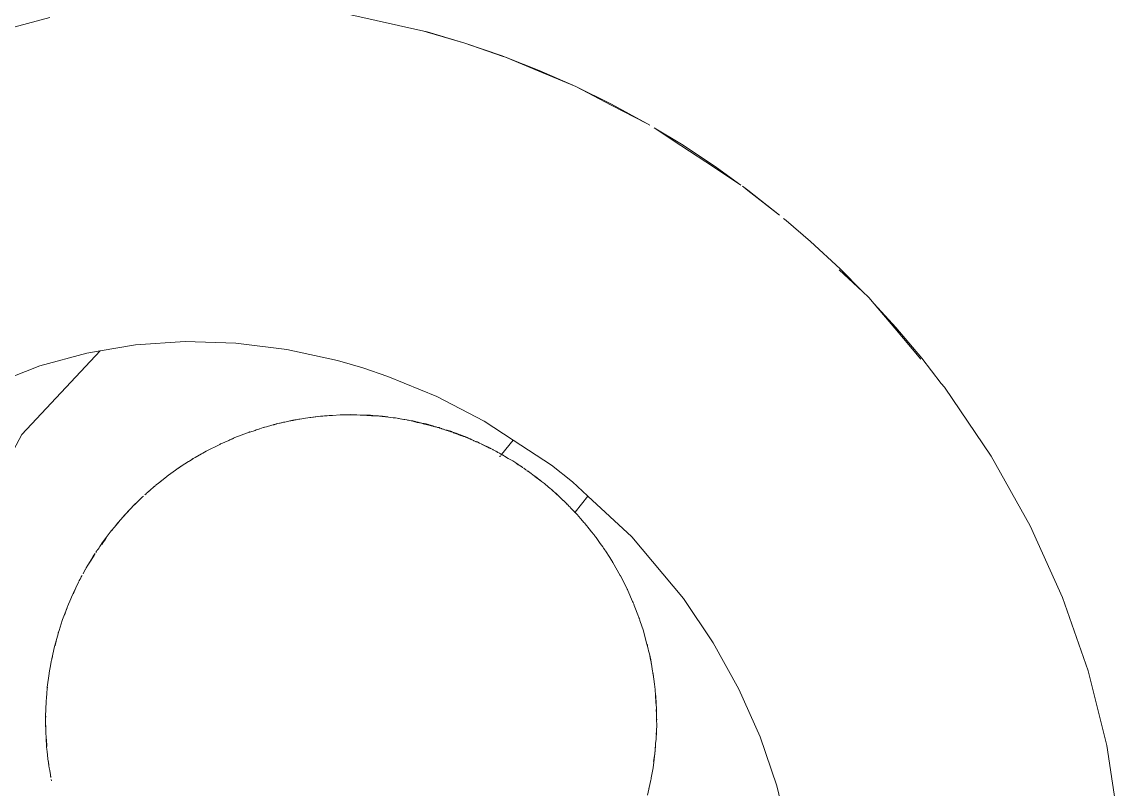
# Model space of a CAD drawing. Extents: x -14.2 to 52.3, y 3.7 to 90.9.
# Drawn here: x 21.378 to 22.047, y 27.748 to 28.216 of the extents above; entities that cross this region are included whole.
import ezdxf

# ---------------------------------------------------------------- set-up
doc = ezdxf.new("R2010")
doc.units = 0
doc.layers.add('limpo_PINI-PSG-PE-0102-LAZ-R00$0$- LAYOUT', color=135, linetype='Continuous', lineweight=5)
doc.layers.add('limpo_PINI-PSG-PE-0102-LAZ-R00$0$LAYOUT_AMB_LAZ_dwg', color=8, linetype='Continuous', lineweight=5)
doc.layers.add('limpo_PINI-PSG-PE-0102-LAZ-R00$0$XR_ARQT', color=7, linetype='Continuous')
doc.layers.add('XR_ARQT', color=7, linetype='Continuous')

# ---------------------------------------------------------------- blocks, each defined once
blk = doc.blocks.new('limpo_PINI-PSG-PE-0102-LAZ-R00$0$LAYOUT_AMB_LAZ_dwg-2867451-5PPE_008_LAZER__P_A_0_09_')
at = {"layer": 'limpo_PINI-PSG-PE-0102-LAZ-R00$0$- LAYOUT', "color": 9}
for p, q in [((30172.82, 22186.01), (30173.29, 22185.84)), ((30181.64, 22182.88), (30181.84, 22182.81)), ((29995.27, 22155.6), (29993.92, 22154.59)), ((29998.27, 22158.05), (29997.01, 22156.99)), ((29990.77, 22151.98), (29989.78, 22151.06)), ((29975.07, 22136.84), (29974.07, 22135.83)), ((30256.22, 22127.82), (30257.81, 22125.84)), ((29946.35, 22096.19), (29946.61, 22096.76)), ((30287.55, 22072.06), (30287.56, 22071.99)), ((29925.85, 22023.78), (29925.98, 22026.47)), ((30297.38, 22025.91), (30297.67, 22020.36)), ((30297.86, 22016.72), (30298.01, 22013.91)), ((29925.38, 22005.85), (29925.25, 22008.33)), ((30297.63, 21998.79), (30297.63, 21998.63)), ((29928.87, 21973.19), (29928.72, 21974.01))]:
    blk.add_line(p, q, dxfattribs=at)
at = {"layer": 'limpo_PINI-PSG-PE-0102-LAZ-R00$0$- LAYOUT', "color": 9, "flags": 128}
for points in [[(29884.48, 22427.34), (29927.77, 22438.79)], [(30111.57, 22440.56), (30156.13, 22430.54), (30158.06, 22430.1), (30181.1, 22423.29), (30203.94, 22415.45), (30205.81, 22414.66), (30226.51, 22406.59), (30248.77, 22396.75), (30270.68, 22385.93), (30292.18, 22374.17)], [(30156.13, 22430.54), (30158.03, 22429.97), (30181.06, 22423.16), (30203.89, 22415.32), (30205.81, 22414.66), (30226.32, 22406.11), (30248.77, 22396.75), (30270.45, 22385.47), (30292.18, 22374.17), (30293.99, 22373.23)], [(30350.46, 22335.96), (30351.27, 22335.33), (30353.77, 22333.52), (30373.18, 22318.28)], [(30351.27, 22335.33), (30353.7, 22333.42), (30373.1, 22318.18)], [(30375.53, 22316.27), (30376.34, 22315.64), (30377.09, 22314.94), (30391.95, 22302.25), (30410.05, 22285.47), (30423.81, 22271.61), (30409.51, 22284.87)], [(30423.81, 22271.61), (30427.59, 22268.1), (30430.9, 22264.17), (30443.47, 22249.23), (30459.29, 22230.44)], [(30430.9, 22264.17), (30444.06, 22249.78), (30459.9, 22230.97), (30471.77, 22215.6), (30473.76, 22213.24), (30502.29, 22171.11), (30525.98, 22128.8), (30545.74, 22085.02), (30561.38, 22040.14), (30572.74, 21994.57), (30579.7, 21948.72)], [(29894.35, 22215.55), (29921.71, 22226.28), (29950.38, 22234.16), (29958.57, 22235.53), (29980.08, 22239.13), (30010.52, 22241.14), (30041.43, 22240.19), (30072.51, 22236.31), (30103.48, 22229.52), (30118.83, 22225.07), (30134.05, 22219.92), (30163.94, 22207.58), (30192.89, 22192.63), (30210.5, 22181.04), (30233.94, 22165.62), (30246.87, 22155.47), (30255.96, 22147.03), (30256.16, 22146.85), (30282.99, 22121.94), (30314.52, 22084.3), (30332.67, 22057.31), (30348.32, 22029.09), (30361.31, 21999.88), (30371.53, 21969.96), (30378.87, 21939.61)], [(29958.57, 22235.53), (29910.7, 22184.41), (29876.8, 22120.99), (29860.47, 22050.95), (29862.83, 21979.08), (29883.7, 21910.26), (29921.68, 21849.2), (29974.17, 21800.04), (30037.59, 21766.14), (30107.62, 21749.82), (30179.5, 21752.17), (30248.31, 21773.05), (30309.38, 21811.03), (30309.76, 21811.27), (30358.89, 21863.73), (30383.23, 21909.27)], [(30085.24, 22194.63), (30083.83, 22194.46), (30080.44, 22193.86), (30079.85, 22193.76), (30078.91, 22193.58), (30078.09, 22193.45), (30077.87, 22193.4), (30077.77, 22193.39), (30077.68, 22193.37), (30077.47, 22193.34), (30077.42, 22193.33), (30077.32, 22193.36), (30077.04, 22193.26), (30077.01, 22193.25), (30076.6, 22193.14), (30076.37, 22193.1), (30076.27, 22193.12), (30076.16, 22193.07), (30076.1, 22193.1), (30076.07, 22193.06), (30075.91, 22192.98), (30075.68, 22192.96)], [(30086.4, 22194.78), (30085.24, 22194.63), (30083.84, 22194.41), (30082.59, 22194.19), (30080.44, 22193.86)], [(30090.17, 22195.19), (30091.32, 22195.36), (30091.43, 22195.37), (30091.67, 22195.41), (30092.91, 22195.6)], [(30094.49, 22195.68), (30093.77, 22195.65), (30092.93, 22195.52), (30091.67, 22195.41)], [(30095.66, 22195.74), (30095.59, 22195.74), (30094.49, 22195.68), (30095.55, 22195.82), (30095.84, 22195.87), (30095.96, 22195.86), (30095.98, 22195.86), (30098.3, 22196), (30100.28, 22196.09), (30105.03, 22196.43), (30105.06, 22196.41), (30105.13, 22196.42), (30106.43, 22196.44), (30106.63, 22196.44), (30108.04, 22196.39), (30108.54, 22196.41), (30108.76, 22196.43), (30108.92, 22196.43), (30109.46, 22196.46)], [(30096.04, 22195.76), (30096.21, 22195.81), (30096.33, 22195.78), (30097.14, 22195.82)], [(30109.46, 22196.46), (30109.8, 22196.41), (30110.42, 22196.47), (30110.54, 22196.42), (30110.83, 22196.47)], [(30111.06, 22196.5), (30110.92, 22196.44), (30110.88, 22196.48), (30110.83, 22196.47), (30110.86, 22196.42), (30110.92, 22196.44)], [(30120.36, 22196.26), (30115.11, 22196.49), (30114.53, 22196.45), (30114.41, 22196.48), (30114.25, 22196.46), (30114.22, 22196.48), (30114.22, 22196.52), (30114.13, 22196.53), (30112.59, 22196.5), (30112.38, 22196.49), (30112.33, 22196.44), (30112.21, 22196.45), (30111.97, 22196.43), (30111.87, 22196.45), (30111.84, 22196.49), (30111.68, 22196.5), (30111.63, 22196.48), (30111.57, 22196.49), (30111.5, 22196.5), (30111.37, 22196.48), (30111.31, 22196.5), (30111.23, 22196.5), (30111.19, 22196.55), (30111.06, 22196.5), (30111.2, 22196.44), (30111.3, 22196.43), (30111.38, 22196.45), (30111.46, 22196.45), (30111.5, 22196.43), (30111.57, 22196.49)], [(30113.16, 22196.46), (30113.42, 22196.44), (30113.84, 22196.46), (30114.43, 22196.4), (30114.83, 22196.38), (30117.22, 22196.27), (30118.46, 22196.25), (30119.73, 22196.15), (30121.31, 22196.1), (30122.72, 22196.01), (30123.05, 22196.01), (30123.53, 22196.02), (30123.66, 22195.98), (30123.69, 22195.97)], [(30120.36, 22196.26), (30122.16, 22196.18), (30122.46, 22196.17), (30123.12, 22196.2), (30123.17, 22196.16), (30123.21, 22196.14), (30123.3, 22196.17), (30123.51, 22196.12), (30124.42, 22196.07), (30125.03, 22196.01), (30126.4, 22195.9)], [(30123.82, 22195.96), (30123.9, 22195.96), (30124.17, 22195.95), (30124.29, 22195.92), (30125.43, 22195.89), (30126.32, 22195.85), (30126.73, 22195.81), (30127.22, 22195.8), (30126.4, 22195.9)], [(30127.22, 22195.8), (30127.53, 22195.8), (30127.66, 22195.78), (30128.37, 22195.75), (30129.04, 22195.68), (30129.47, 22195.7), (30130.18, 22195.6)], [(30142.57, 22193.87), (30141.71, 22194.02), (30141.67, 22194.03), (30141.62, 22194.04), (30141.1, 22194.18), (30140.94, 22194.16), (30140.78, 22194.22), (30140.75, 22194.27), (30140.66, 22194.29), (30140.62, 22194.29), (30139.74, 22194.41), (30138.7, 22194.53), (30137.35, 22194.7), (30135.7, 22194.89), (30134.51, 22195.1), (30134.48, 22195.06), (30134.02, 22195.16), (30132.39, 22195.35), (30132.14, 22195.41), (30132.03, 22195.4), (30132.01, 22195.44), (30131.95, 22195.44), (30130.86, 22195.5), (30130.74, 22195.51), (30130.64, 22195.52), (30130.48, 22195.55), (30130.35, 22195.57), (30130.16, 22195.56), (30129.47, 22195.66), (30129.04, 22195.68)], [(30130.86, 22195.5), (30131.78, 22195.36), (30132, 22195.33), (30132.23, 22195.33), (30132.36, 22195.28)], [(30132.77, 22195.22), (30132.99, 22195.19), (30133.04, 22195.18), (30133.65, 22195.09)], [(30142.74, 22193.77), (30143.94, 22193.56), (30144.38, 22193.53), (30142.57, 22193.87)], [(30039.96, 22182.18), (30040.33, 22182.35), (30040.77, 22182.54), (30048.39, 22185.48), (30049.23, 22185.76), (30049.75, 22185.97), (30049.83, 22185.96), (30049.87, 22185.95), (30053.13, 22186.95), (30053.82, 22187.2), (30054.04, 22187.31), (30054.78, 22187.55), (30055.28, 22187.73), (30055.8, 22187.89), (30055.99, 22187.98), (30057.08, 22188.37), (30058, 22188.63)], [(30058.15, 22188.68), (30058, 22188.63), (30057.09, 22188.34), (30055.99, 22187.98)], [(30058.98, 22188.9), (30058.92, 22188.85), (30058.88, 22188.87), (30058.15, 22188.68), (30058.87, 22188.91), (30058.98, 22188.9), (30059.05, 22188.89), (30060.03, 22189.17), (30060.47, 22189.28), (30061.22, 22189.53), (30062.07, 22189.77), (30062.53, 22189.85), (30064.22, 22190.28), (30064.58, 22190.4), (30064.72, 22190.46), (30064.81, 22190.48), (30065.2, 22190.61), (30065.89, 22190.84), (30067.01, 22191.09), (30067.98, 22191.31)], [(30067.01, 22191.09), (30065.9, 22190.8), (30065.2, 22190.61)], [(30068.19, 22191.36), (30068.11, 22191.32), (30068.08, 22191.34), (30067.98, 22191.31), (30068.07, 22191.38), (30068.19, 22191.36), (30068.23, 22191.36), (30068.36, 22191.4), (30068.91, 22191.51), (30069.19, 22191.56), (30070.53, 22191.89), (30070.87, 22191.94), (30071.23, 22192.05)], [(30071.23, 22192.05), (30073.67, 22192.55), (30073.75, 22192.54), (30074.29, 22192.71), (30074.83, 22192.82), (30075.25, 22192.91), (30074.82, 22192.87), (30074.29, 22192.71)], [(30075.68, 22192.96), (30075.59, 22192.98), (30075.57, 22192.94), (30075.25, 22192.91)], [(30077.04, 22193.26), (30077.33, 22193.32), (30077.42, 22193.33)], [(30144.38, 22193.53), (30145.67, 22193.34), (30146.17, 22193.25), (30146.22, 22193.26), (30146.74, 22193.18), (30146.75, 22193.14), (30147.58, 22193.06), (30148.35, 22192.87), (30148.49, 22192.85), (30148.66, 22192.82), (30148.72, 22192.78), (30148.81, 22192.76), (30148.93, 22192.77), (30148.95, 22192.72), (30149.05, 22192.75), (30149.08, 22192.76), (30149.12, 22192.74), (30149.16, 22192.73), (30149.3, 22192.67), (30149.36, 22192.66), (30149.4, 22192.69), (30149.44, 22192.64), (30149.51, 22192.59), (30149.62, 22192.56)], [(30154.97, 22191.23), (30154.08, 22191.45), (30153.33, 22191.57), (30152.85, 22191.71), (30152.54, 22191.74), (30152.39, 22191.78), (30152.31, 22191.79), (30152.09, 22191.78), (30151.86, 22191.86), (30151.54, 22191.95), (30151.11, 22192.09), (30150.74, 22192.21), (30150.67, 22192.3), (30150.62, 22192.3), (30150.43, 22192.34), (30150.33, 22192.34), (30150.1, 22192.41), (30149.92, 22192.5), (30149.79, 22192.53), (30149.74, 22192.53), (30149.62, 22192.56)], [(30150.67, 22192.3), (30150.75, 22192.28), (30150.8, 22192.3), (30151.01, 22192.24), (30151.14, 22192.18), (30151.31, 22192.14), (30151.45, 22192.11), (30151.85, 22192), (30152.09, 22191.94), (30152.13, 22191.94), (30152.27, 22191.88), (30152.38, 22191.84), (30152.67, 22191.87), (30153.83, 22191.57), (30153.94, 22191.59), (30154.82, 22191.4), (30155.68, 22191.24), (30156.03, 22191.17), (30156.24, 22191.13), (30157.12, 22190.93), (30157.33, 22190.88), (30157.38, 22190.87), (30157.44, 22190.83), (30157.49, 22190.84), (30157.52, 22190.82)], [(30155.68, 22191.06), (30155.94, 22190.99), (30156.3, 22190.92), (30156.37, 22190.89), (30156.72, 22190.8), (30157.54, 22190.59), (30157.61, 22190.58), (30157.66, 22190.57)], [(30158.29, 22190.41), (30158.77, 22190.26), (30159.09, 22190.21), (30159.68, 22190.07), (30159.83, 22190.03), (30160.17, 22189.98), (30160.12, 22190.06), (30160.05, 22190.06), (30159.87, 22190.11), (30159.82, 22190.1), (30159.74, 22190.11), (30159.57, 22190.16), (30159.54, 22190.17), (30159.37, 22190.2), (30159.35, 22190.26), (30159.18, 22190.31), (30159.11, 22190.31), (30159.08, 22190.31), (30159.03, 22190.33), (30158.92, 22190.36), (30158.92, 22190.41), (30158.83, 22190.43), (30158.74, 22190.44), (30158.71, 22190.5), (30158.6, 22190.48), (30158.55, 22190.48), (30158.52, 22190.49), (30158.41, 22190.52), (30158.3, 22190.53), (30158.24, 22190.59), (30158.21, 22190.63), (30158.16, 22190.6), (30158.13, 22190.62), (30158.07, 22190.63), (30157.99, 22190.65), (30157.96, 22190.69), (30157.88, 22190.73), (30157.84, 22190.7), (30157.77, 22190.73), (30157.73, 22190.74), (30157.68, 22190.79), (30157.6, 22190.78), (30157.57, 22190.8), (30157.52, 22190.82)], [(30161.31, 22189.63), (30161.22, 22189.69), (30161.03, 22189.72), (30160.73, 22189.81), (30160.62, 22189.86), (30160.37, 22189.89), (30160.3, 22189.94), (30160.24, 22189.95), (30160.17, 22189.98)], [(30163.94, 22188.94), (30163.68, 22189.03), (30163.24, 22189.16), (30163.18, 22189.14), (30163.02, 22189.17), (30162.75, 22189.19), (30162.23, 22189.35), (30162.17, 22189.37), (30162.1, 22189.36), (30161.87, 22189.46), (30161.51, 22189.57), (30161.49, 22189.62), (30161.31, 22189.63)], [(30167.02, 22187.97), (30166.94, 22188.04), (30166.88, 22188.07), (30166.14, 22188.29), (30165.86, 22188.38), (30165.35, 22188.66), (30164.49, 22188.79), (30164.09, 22188.91), (30164.01, 22188.92), (30163.98, 22188.94), (30163.94, 22188.94)], [(30169.85, 22187.08), (30169.82, 22187.08), (30169.78, 22187.09), (30169.76, 22187.1), (30169.54, 22187.16), (30168.96, 22187.33), (30168.83, 22187.37), (30168.4, 22187.5), (30168.1, 22187.59), (30167.62, 22187.73), (30167.35, 22187.81), (30167.2, 22187.85), (30167.12, 22187.91), (30167.02, 22187.97)], [(30170.54, 22186.86), (30170.5, 22186.83), (30170.46, 22186.84), (30170.38, 22186.88), (30170.26, 22186.92), (30170.21, 22186.96), (30170.03, 22187.01), (30169.85, 22187.08)], [(30038.19, 22181.36), (30038.1, 22181.32), (30037.61, 22181.09), (30037.02, 22180.83), (30034.62, 22179.82), (30033.15, 22179.17), (30031.95, 22178.65), (30031.78, 22178.56), (30031.96, 22178.6), (30032.06, 22178.64), (30033.15, 22179.17)], [(30039.46, 22181.91), (30039.16, 22181.79), (30039.06, 22181.73), (30038.85, 22181.65), (30038.67, 22181.56), (30038.19, 22181.36)], [(30039.73, 22182.08), (30039.89, 22182.1), (30039.96, 22182.18), (30039.86, 22182.16), (30039.73, 22182.08), (30039.6, 22182.02), (30039.51, 22181.94), (30039.46, 22181.91)], [(30049.23, 22185.76), (30049.77, 22185.92), (30049.83, 22185.96)], [(30172.64, 22186.07), (30172.23, 22186.25), (30172.08, 22186.27), (30171.81, 22186.37), (30171.44, 22186.5), (30171.24, 22186.61), (30171.17, 22186.6), (30171.01, 22186.61), (30170.5, 22186.83)], [(30170.54, 22186.86), (30170.67, 22186.83), (30170.75, 22186.8), (30170.83, 22186.78), (30170.97, 22186.71), (30171.11, 22186.71), (30171.22, 22186.66), (30171.39, 22186.61), (30171.48, 22186.62), (30171.56, 22186.64), (30171.61, 22186.58), (30171.7, 22186.58), (30171.76, 22186.51), (30171.81, 22186.49), (30171.88, 22186.47), (30171.93, 22186.46), (30172.04, 22186.49), (30172.04, 22186.45), (30172.14, 22186.42), (30172.21, 22186.43), (30172.3, 22186.35), (30172.36, 22186.37), (30172.39, 22186.33), (30172.43, 22186.37), (30172.49, 22186.32), (30172.56, 22186.29), (30172.65, 22186.25), (30172.69, 22186.24), (30172.75, 22186.27), (30172.79, 22186.25), (30172.83, 22186.22), (30172.87, 22186.2), (30172.91, 22186.18), (30172.99, 22186.19), (30173.03, 22186.18), (30173.06, 22186.15), (30173.1, 22186.13), (30173.15, 22186.14), (30173.21, 22186.1), (30173.24, 22186.09), (30173.43, 22186.02), (30174.28, 22185.69), (30174.33, 22185.65), (30175.64, 22185.2), (30175.85, 22185.11), (30176.07, 22185.02), (30176.11, 22185), (30176.41, 22184.88), (30176.8, 22184.7), (30177.03, 22184.62), (30177.19, 22184.6), (30178.03, 22184.27), (30178.25, 22184.15), (30178.4, 22184.05), (30178.61, 22183.96), (30178.72, 22183.93), (30178.77, 22183.9), (30178.79, 22183.89), (30178.84, 22183.87), (30178.9, 22183.84), (30179.34, 22183.73), (30179.51, 22183.67), (30179.71, 22183.59), (30179.78, 22183.56), (30179.95, 22183.48), (30180.05, 22183.45)], [(30175.47, 22185.07), (30174.19, 22185.52), (30173.99, 22185.6)], [(30178.83, 22183.76), (30178.41, 22183.88), (30176.95, 22184.47), (30176.68, 22184.56), (30175.47, 22185.07)], [(30180.92, 22183.14), (30181.02, 22183.15), (30181.09, 22183.13), (30181.15, 22183.12), (30181.18, 22183.12), (30181.64, 22182.88), (30181.28, 22183.01), (30181.22, 22183.03), (30180.92, 22183.14), (30180.86, 22183.19), (30180.82, 22183.23), (30180.73, 22183.23), (30180.7, 22183.24), (30180.48, 22183.29), (30180.27, 22183.35), (30180.2, 22183.37), (30180.05, 22183.45), (30179.95, 22183.44), (30179.26, 22183.64), (30178.83, 22183.76)], [(30182.64, 22182.49), (30182.58, 22182.48), (30182.46, 22182.56), (30182.14, 22182.7), (30182.03, 22182.74), (30182, 22182.74), (30181.83, 22182.76), (30181.84, 22182.81), (30182, 22182.74)], [(30183.42, 22182.15), (30183.37, 22182.11), (30183.32, 22182.1), (30183.08, 22182.26), (30182.64, 22182.49), (30182.6, 22182.54), (30182.46, 22182.56)], [(30183.62, 22182.06), (30183.53, 22182.08), (30183.52, 22182.11), (30183.46, 22182.14), (30183.42, 22182.15), (30183.39, 22182.17), (30183.36, 22182.18), (30183.08, 22182.26)], [(30188.49, 22179.95), (30188.27, 22180.03), (30187.54, 22180.26), (30187.11, 22180.4), (30186.61, 22180.66), (30186.36, 22180.77), (30185.49, 22181.2), (30185.35, 22181.25), (30185, 22181.41), (30184.96, 22181.48), (30184.78, 22181.52), (30184.46, 22181.67), (30184.31, 22181.77), (30184.07, 22181.88), (30184.02, 22181.88), (30183.62, 22182.06)], [(30188.29, 22179.87), (30188.2, 22179.95), (30188.04, 22179.99), (30188, 22180), (30187.76, 22180.12), (30187.54, 22180.26)], [(30203.25, 22171.92), (30203.34, 22172.02), (30203.41, 22172.16), (30203.47, 22172.19), (30203.52, 22172.26), (30210.5, 22181.04)], [(30015.17, 22169.62), (30014.96, 22169.5), (30014.5, 22169.2), (30014.97, 22169.45), (30015.05, 22169.49), (30015.17, 22169.62), (30015.38, 22169.76), (30016.55, 22170.35), (30020.39, 22172.55), (30021.19, 22173.02), (30023.34, 22174.29), (30031.5, 22178.43), (30031.78, 22178.56)], [(30191, 22178.79), (30190.07, 22179.23), (30189.09, 22179.73), (30189.03, 22179.76), (30188.95, 22179.75), (30188.86, 22179.81), (30188.76, 22179.86), (30188.49, 22179.95)], [(30198.8, 22174.91), (30198.45, 22175.05), (30198.43, 22175.1), (30198.3, 22175.11), (30198.27, 22175.13), (30198.16, 22175.23), (30197.4, 22175.59), (30196.95, 22175.92), (30196.9, 22175.92), (30196.87, 22175.96), (30196.81, 22175.98), (30196.77, 22175.95), (30196.63, 22176.05), (30196.51, 22176.09), (30196.38, 22176.14), (30195.39, 22176.67), (30195.14, 22176.8), (30195.09, 22176.77), (30194.51, 22177.05), (30192.74, 22177.95), (30191.87, 22178.35), (30191, 22178.79)], [(30196.48, 22176.02), (30196.31, 22176.06), (30195.85, 22176.32), (30195.79, 22176.35), (30195.73, 22176.36), (30195.69, 22176.37), (30195.61, 22176.43), (30195.13, 22176.66), (30195.03, 22176.7), (30194.48, 22176.96), (30194.1, 22177.15), (30194.06, 22177.19), (30191.3, 22178.45)], [(30202.21, 22172.95), (30201.25, 22173.52), (30200.77, 22173.81), (30200.66, 22173.87), (30200.06, 22174.23), (30199.16, 22174.76), (30198.8, 22174.91)], [(30007.92, 22164.98), (30007.68, 22164.82), (30007.47, 22164.69), (30007.66, 22164.84), (30007.92, 22164.98), (30008.01, 22165.03), (30012.51, 22167.93), (30013.01, 22168.2), (30014.5, 22169.2)], [(30204.45, 22171.8), (30204.27, 22171.84), (30204.25, 22171.86), (30204.18, 22171.9), (30203.93, 22172.04), (30203.73, 22172.15), (30203.52, 22172.26), (30202.21, 22172.95), (30203.47, 22172.19), (30203.68, 22172.07), (30204.1, 22171.82), (30207.28, 22169.92)], [(30202.35, 22170.78), (30202.42, 22170.87), (30202.54, 22171.02), (30202.65, 22171.16), (30202.76, 22171.3), (30202.91, 22171.48)], [(30212.34, 22166.91), (30212.46, 22166.84), (30212.65, 22166.68), (30213.56, 22166.01), (30213.68, 22165.96), (30213.75, 22165.96), (30213.91, 22165.85), (30214.23, 22165.7), (30213.54, 22166.19), (30213.53, 22166.24), (30213.36, 22166.3), (30213.19, 22166.48), (30212.42, 22167), (30212.34, 22167.01), (30212.3, 22167.07), (30212.14, 22167.13), (30210.28, 22168.27), (30207.59, 22169.87), (30205.38, 22171.28), (30204.74, 22171.67), (30204.67, 22171.68), (30204.64, 22171.73), (30204.45, 22171.8)], [(30006.17, 22163.79), (30004.54, 22162.57), (30000.19, 22159.55), (29999.54, 22159.04), (29999.13, 22158.68), (29999.08, 22158.68), (29999.04, 22158.68), (29998.27, 22158.05), (29999.05, 22158.62), (29999.08, 22158.68)], [(30007.01, 22164.33), (30007.21, 22164.52), (30007.25, 22164.55), (30007.36, 22164.62), (30007.4, 22164.65), (30007.44, 22164.67), (30007.47, 22164.69)], [(30214.23, 22165.7), (30214.6, 22165.53), (30214.66, 22165.49), (30214.88, 22165.39), (30215.34, 22165.04), (30214.85, 22165.34), (30214.66, 22165.49)], [(30216.74, 22164.02), (30216.35, 22164.31), (30216.08, 22164.51), (30216.01, 22164.52), (30215.91, 22164.64), (30215.86, 22164.68), (30215.63, 22164.84), (30215.49, 22164.92), (30215.34, 22165.04)], [(30218.1, 22163.02), (30217.05, 22163.8), (30218.35, 22162.95), (30219.68, 22162.03), (30219.81, 22161.98), (30219.88, 22161.95), (30219.95, 22161.92), (30219.96, 22161.9)], [(30219.21, 22162.2), (30219.35, 22162.15), (30219.5, 22161.99)], [(30224.55, 22158.46), (30222.65, 22159.85), (30221.57, 22160.68), (30219.96, 22161.9)], [(30223.76, 22158.85), (30226.83, 22156.59), (30227.07, 22156.41)], [(30236.44, 22148.62), (30236.31, 22148.67), (30236.29, 22148.72), (30236.25, 22148.74), (30236.18, 22148.78), (30236.19, 22148.85), (30235.76, 22149.19), (30235.71, 22149.3), (30235.27, 22149.68), (30234.46, 22150.37), (30234.42, 22150.4), (30234.4, 22150.43), (30234.35, 22150.43), (30234.29, 22150.53), (30234.16, 22150.63), (30233.95, 22150.81), (30232.91, 22151.73), (30232.2, 22152.31), (30229.61, 22154.53), (30229.07, 22154.93), (30227.85, 22155.83), (30227.33, 22156.37), (30227.31, 22156.4), (30227.16, 22156.47), (30227.04, 22156.51), (30226.08, 22157.24), (30225.76, 22157.47), (30225.23, 22157.94), (30224.55, 22158.46)], [(29984.94, 22146.76), (29984.48, 22146.38), (29984.44, 22146.32), (29983.67, 22145.6), (29984.43, 22146.39), (29984.48, 22146.38)], [(29986.08, 22147.85), (29986.05, 22147.83), (29985.99, 22147.77), (29985.88, 22147.6), (29986.02, 22147.72)], [(29986.08, 22147.85), (29986.08, 22147.91), (29986.19, 22147.95), (29986.15, 22147.83), (29986.09, 22147.78), (29986.02, 22147.72)], [(29987.39, 22148.94), (29986.9, 22148.55), (29986.61, 22148.25), (29986.39, 22148.11), (29986.35, 22148.01), (29986.19, 22147.95)], [(30234.29, 22150.53), (30234.46, 22150.45), (30234.48, 22150.42), (30235.27, 22149.68)], [(30241.21, 22144.17), (30241.17, 22144.18), (30241.1, 22144.21), (30240.62, 22144.66), (30240.45, 22144.8), (30238.57, 22146.58), (30236.75, 22148.22), (30236.7, 22148.3), (30236.7, 22148.33), (30236.67, 22148.36), (30236.62, 22148.41), (30236.6, 22148.47), (30236.51, 22148.51), (30236.44, 22148.62), (30236.56, 22148.57), (30238.57, 22146.58)], [(30256.16, 22146.85), (30248.31, 22136.97), (30248.56, 22136.68), (30248.88, 22136.35), (30249.54, 22135.66), (30251.66, 22133.21), (30252.87, 22131.81), (30253.78, 22130.81), (30254.21, 22130.27), (30254.28, 22130.19), (30254.34, 22130.18), (30254.31, 22130.23), (30254.21, 22130.27)], [(29982.12, 22144.12), (29978.57, 22140.63), (29977.74, 22139.75), (29977.69, 22139.69), (29976.96, 22138.93), (29977.68, 22139.76), (29977.74, 22139.75)], [(29983.67, 22145.6), (29982.12, 22144.12), (29979.46, 22141.58)], [(30243.78, 22141.57), (30243.64, 22141.64), (30243.56, 22141.75), (30243.42, 22141.86), (30243.32, 22142.05), (30243.33, 22142.09), (30243.28, 22142.14), (30243.21, 22142.28), (30242.05, 22143.37)], [(30243.33, 22142.09), (30243.35, 22142.06), (30243.49, 22141.94), (30243.56, 22141.85), (30243.78, 22141.57), (30243.83, 22141.52), (30244.06, 22141.24), (30244.57, 22140.78), (30245.09, 22140.21), (30245.81, 22139.42), (30245.95, 22139.31), (30247.29, 22137.91), (30247.41, 22137.8), (30247.72, 22137.47), (30247.78, 22137.45), (30247.87, 22137.41), (30247.9, 22137.32), (30248.02, 22137.31)], [(30243.83, 22141.52), (30243.89, 22141.53), (30244.57, 22140.78)], [(29972.72, 22134.35), (29972.25, 22133.85), (29972.12, 22133.7), (29971.32, 22132.85), (29970.66, 22132), (29971.33, 22132.77), (29971.4, 22132.84), (29972.4, 22133.94), (29972.72, 22134.35), (29972.81, 22134.46), (29973.17, 22134.93), (29974.07, 22135.83), (29973.21, 22134.9), (29972.81, 22134.46)], [(30248.11, 22136.72), (30248.18, 22136.81), (30248.24, 22136.88), (30248.31, 22136.97), (30248.13, 22137.18), (30248.02, 22137.31), (30247.99, 22137.35), (30247.87, 22137.41)], [(29966.7, 22127.29), (29966.14, 22126.54), (29965.37, 22125.69), (29959.84, 22118.33), (29959.13, 22117.21), (29958.37, 22116), (29957.45, 22114.75), (29957.28, 22114.46), (29957.91, 22115.27)], [(29970.17, 22131.38), (29969.34, 22130.46), (29967.21, 22127.98), (29966.7, 22127.29), (29967.29, 22127.92), (29970.17, 22131.38), (29970.66, 22132)], [(30254.34, 22130.18), (30254.75, 22129.65), (30254.9, 22129.47), (30254.98, 22129.35), (30255.53, 22128.75), (30256.22, 22127.82)], [(29959.5, 22117.32), (29959.89, 22117.82), (29960.07, 22118.14), (29960.17, 22118.31), (29961.73, 22120.55), (29961.88, 22120.74), (29962.2, 22121.19)], [(29965.44, 22125.59), (29965.51, 22125.68), (29965.86, 22126.15)], [(30260.27, 22122.71), (30260.31, 22122.7), (30260.28, 22122.75), (30259.96, 22123.15), (30258.22, 22125.33), (30257.81, 22125.84)], [(30260.31, 22122.7), (30260.61, 22122.28), (30260.77, 22122.08)], [(30263.71, 22117.98), (30261.18, 22121.55), (30260.77, 22122.08), (30261.14, 22121.51), (30263.71, 22117.98), (30265.2, 22115.88), (30265.79, 22114.99), (30265.89, 22114.95), (30265.92, 22114.89), (30266.11, 22114.6), (30266.18, 22114.49), (30266.2, 22114.44), (30266.28, 22114.34), (30266.29, 22114.3), (30266.35, 22114.22), (30266.47, 22114.08)], [(29956.35, 22113.25), (29956.21, 22112.97), (29956.39, 22113.23), (29956.62, 22113.58), (29956.74, 22113.71), (29956.8, 22113.84), (29956.91, 22113.91), (29957.01, 22114.12), (29957.06, 22114.22), (29957.28, 22114.46)], [(30266.61, 22113.82), (30266.44, 22114.05), (30266.35, 22114.22)], [(30266.47, 22114.08), (30266.61, 22113.82), (30266.78, 22113.5), (30266.89, 22113.39), (30269.52, 22109.29), (30270.77, 22107.33), (30271.1, 22106.84), (30271.13, 22106.78), (30271.22, 22106.62), (30271.25, 22106.57), (30271.37, 22106.34), (30275.93, 22098.4), (30276.08, 22098.09), (30280.06, 22090.24), (30280.17, 22090), (30280.28, 22089.79), (30280.48, 22089.29), (30283.45, 22082.6), (30283.72, 22081.99), (30283.79, 22081.88), (30283.84, 22081.73), (30284.17, 22080.97), (30284.41, 22080.3), (30284.51, 22080.03), (30287.11, 22073.35), (30287.25, 22072.9), (30287.35, 22072.64), (30287.36, 22072.62), (30287.38, 22072.49), (30287.47, 22072.26), (30287.5, 22072.18), (30287.5, 22072.08), (30287.55, 22072.06), (30287.6, 22071.99), (30287.84, 22071.15), (30287.95, 22070.84)], [(29948.14, 22099.48), (29949.5, 22101.98), (29949.57, 22102.12), (29950.07, 22103.03), (29950.07, 22103.11), (29954.05, 22109.57), (29954.14, 22109.73), (29954.74, 22110.79), (29955.47, 22111.78), (29955.18, 22111.3), (29954.87, 22110.78), (29954.81, 22110.68), (29952.35, 22106.55), (29951.92, 22105.78), (29951.69, 22105.44)], [(29956.21, 22112.97), (29956.07, 22112.68), (29955.91, 22112.53)], [(29939.2, 22080.97), (29940.04, 22082.76), (29941.65, 22086.52), (29941.69, 22086.61), (29942.02, 22087.37), (29942.01, 22087.46), (29945.37, 22094.29), (29945.42, 22094.4), (29945.83, 22095.24), (29945.82, 22095.32), (29946.35, 22096.19)], [(29945.89, 22095.21), (29945.94, 22095.31), (29946.15, 22095.76)], [(29947.54, 22098.48), (29946.98, 22097.53), (29946.83, 22097.17), (29946.79, 22097.08), (29946.67, 22096.88), (29946.67, 22096.78), (29946.61, 22096.76)], [(29942.17, 22087.29), (29942.24, 22087.44), (29943.4, 22089.91)], [(29933.15, 22063.83), (29933.47, 22064.83), (29935.44, 22070.89), (29935.46, 22070.95), (29935.65, 22071.54), (29935.65, 22071.63), (29938.35, 22078.71), (29938.37, 22078.79), (29938.63, 22079.46), (29938.62, 22079.55), (29938.84, 22079.97), (29939.2, 22080.97)], [(29936.77, 22074.11), (29937.02, 22074.69), (29937.63, 22076.55), (29938.66, 22079.44)], [(30290.5, 22062.95), (30290.49, 22062.98), (30290.31, 22063.59), (30290.01, 22064.66), (30287.95, 22070.84)], [(29926.24, 22029.25), (29926.28, 22030.06), (29926.3, 22030.23), (29926.29, 22030.32), (29927.41, 22038.61), (29927.45, 22038.89), (29927.45, 22038.98), (29928.47, 22044.55), (29928.68, 22045.95), (29928.86, 22046.69), (29928.98, 22047.36), (29928.98, 22047.45), (29930.76, 22055.13), (29930.76, 22055.17), (29930.87, 22055.61), (29930.86, 22055.7), (29932.83, 22062.71), (29932.85, 22062.82), (29932.93, 22063.07), (29932.94, 22063.11), (29933.01, 22063.36), (29933.08, 22063.63), (29933.08, 22063.72), (29933.15, 22063.83)], [(30290.52, 22062.88), (30290.5, 22062.95), (30290.54, 22062.87), (30292.24, 22056.54)], [(29931.04, 22055.51), (29931.09, 22055.69), (29931.68, 22058.06)], [(30292.61, 22055.16), (30293.01, 22053.67), (30293.22, 22052.52), (30293.68, 22050.51), (30294.5, 22046.92), (30294.73, 22045.64)], [(29929.02, 22047.34), (29929.05, 22047.45), (29929.37, 22048.75)], [(30294.94, 22044.5), (30294.95, 22044.42), (30295.03, 22043.89), (30294.99, 22044.42), (30294.94, 22044.5), (30294.9, 22044.63), (30294.88, 22044.75), (30294.73, 22045.64), (30294.45, 22046.91), (30293.68, 22050.51)], [(30295.16, 22043.11), (30295.39, 22041.36), (30295.64, 22040.11), (30295.49, 22041.3), (30295.16, 22043.11), (30295.13, 22043.37), (30295.03, 22043.89)], [(30295.64, 22040.11), (30295.84, 22039.15), (30295.88, 22038.66), (30295.97, 22038.33), (30295.96, 22038.14), (30296.02, 22038.04), (30296.09, 22037.91), (30296.1, 22037.54), (30296.1, 22037.47), (30296.13, 22037.32), (30296.11, 22037.25), (30296.14, 22037.22)], [(30296.44, 22035.15), (30296.43, 22035.24), (30296.48, 22035.15), (30296.82, 22032.07), (30297.18, 22028.82), (30297.28, 22027.97), (30297.51, 22025.9), (30297.55, 22024.55), (30297.55, 22024.3), (30298.06, 22016.71), (30298.12, 22011.29), (30298.13, 22010.55), (30298.14, 22009.71), (30298.16, 22007.61), (30297.83, 21998.62), (30297.49, 21995.79), (30297.42, 21994.2), (30297.3, 21993.23), (30297.31, 21992.84), (30297.32, 21992.65), (30297.28, 21992.4), (30297.29, 21992.36), (30297.29, 21992.31), (30297.33, 21992.27), (30297.26, 21992.17), (30297.26, 21992), (30297.24, 21991.91), (30297.25, 21991.88), (30297.23, 21991.75), (30297.23, 21991.56), (30297.2, 21991.37), (30297.08, 21989.79), (30295.92, 21981.12), (30294.81, 21974.99), (30294.69, 21974.16), (30294.58, 21973.72), (30294.39, 21972.66), (30292.51, 21964.41)], [(30296.1, 22037.54), (30296.04, 22037.9), (30296.02, 22038.04)], [(30296.43, 22035.24), (30296.43, 22035.27), (30296.28, 22036.42), (30296.17, 22036.87), (30296.14, 22037.22)], [(29925.25, 22008.81), (29925.24, 22009.56), (29925.23, 22010.4), (29925.21, 22012.41), (29925.21, 22012.43), (29925.21, 22012.5), (29925.54, 22021.39), (29925.54, 22021.48), (29925.98, 22026.47), (29925.99, 22026.74), (29926.05, 22027.37), (29926.05, 22027.46)], [(29926.12, 22028.23), (29926.08, 22027.84), (29926.05, 22027.46), (29926.04, 22027.84), (29926.12, 22028.23), (29926.13, 22028.3), (29926.14, 22028.55)], [(29926.14, 22028.55), (29926.17, 22028.73), (29926.24, 22029.25), (29926.38, 22030.18)], [(30296.82, 22032.07), (30297.23, 22028.83), (30297.28, 22027.97)], [(29926.48, 21988.56), (29926.18, 21991.29), (29926.1, 21992), (29925.88, 21994.11), (29925.86, 21994.2), (29925.31, 22003.3), (29925.31, 22003.34), (29925.31, 22003.4), (29925.25, 22008.33), (29925.25, 22008.36), (29925.25, 22008.81), (29925.19, 22009.56), (29925.23, 22010.4), (29925.27, 22011.22), (29925.32, 22012.34), (29925.33, 22012.5)], [(30298.12, 22011.29), (30298.18, 22010.55), (30298.14, 22009.71)], [(30297.75, 22001.35), (30297.75, 22001.64), (30297.8, 22002.33)], [(29925.99, 21994.04), (29925.99, 21994.2), (29925.78, 21998.27), (29925.77, 21998.43)], [(30297.31, 21992.84), (30297.38, 21993.37), (30297.42, 21994.2)], [(29927.11, 21983.56), (29926.95, 21984.83), (29926.9, 21984.86), (29926.48, 21988.56), (29926.14, 21991.28), (29926.1, 21992)], [(30296.25, 21984.82), (30296.97, 21989.79), (30297.02, 21989.89), (30297.03, 21990.21), (30297.07, 21990.47), (30297.2, 21991.37)], [(29927.51, 21981.08), (29927.28, 21982.2), (29927.3, 21982.42), (29927.27, 21982.56), (29927.24, 21982.75), (29927.24, 21982.79), (29927.26, 21983.02), (29927.19, 21983.38), (29927.11, 21983.56), (29927.24, 21982.79)], [(29927.3, 21982.42), (29927.33, 21982.21), (29927.51, 21981.08), (29927.53, 21980.96), (29927.79, 21979.31), (29928.23, 21976.84), (29928.34, 21975.97), (29928.38, 21975.69), (29928.39, 21975.6), (29928.54, 21975.04), (29928.45, 21975.56), (29928.41, 21975.58), (29928.38, 21975.69)], [(30293.28, 21968.45), (30293.93, 21970.9), (30294.31, 21972.66)]]:
    blk.add_lwpolyline(points, dxfattribs=at)
for points in [[(30312.81, 22360.81), (30296.57, 22371.53), (30313.23, 22361.5), (30333.77, 22347.94), (30349.6, 22336.53), (30333.33, 22347.27)], [(30086.77, 22194.83), (30089.67, 22195.19), (30090.17, 22195.19), (30088.68, 22194.96), (30087.01, 22194.78), (30086.98, 22194.77), (30086.81, 22194.73), (30086.76, 22194.75), (30086.4, 22194.78), (30086.59, 22194.85), (30086.63, 22194.81), (30086.69, 22194.83), (30086.72, 22194.84)], [(30006.48, 22163.96), (30006.57, 22164.03), (30006.86, 22164.23), (30006.88, 22164.29), (30006.94, 22164.28), (30007.01, 22164.33), (30006.91, 22164.29), (30006.85, 22164.29), (30006.17, 22163.79)], [(29992.27, 22153.27), (29993.02, 22153.87), (29993.92, 22154.59), (29992.99, 22153.9)], [(29996.41, 22156.58), (29997.01, 22156.99), (29995.27, 22155.6)], [(29989.08, 22150.51), (29989.78, 22151.06), (29987.39, 22148.94)], [(29991.61, 22152.7), (29991.56, 22152.71), (29990.77, 22151.98), (29991.57, 22152.64), (29991.64, 22152.7), (29992.18, 22153.2)], [(30241.39, 22144.06), (30242.05, 22143.37), (30241.29, 22144.07), (30241.25, 22144.07), (30241.21, 22144.17), (30241.36, 22144.1)], [(29975.54, 22137.43), (29976.96, 22138.93), (29975.07, 22136.84)], [(30292.43, 22055.84), (30292.24, 22056.54), (30292.47, 22055.85), (30292.61, 22055.16)]]:
    blk.add_lwpolyline(points, close=True, dxfattribs=at)
blk = doc.blocks.new('limpo_PINI-PSG-PE-0102-LAZ-R00$0$A$C745163c0')
at = {"layer": 'limpo_PINI-PSG-PE-0102-LAZ-R00$0$LAYOUT_AMB_LAZ_dwg', "color": 9}
blk.add_blockref('limpo_PINI-PSG-PE-0102-LAZ-R00$0$LAYOUT_AMB_LAZ_dwg-2867451-5PPE_008_LAZER__P_A_0_09_', (-22615.15, -15829.56), dxfattribs=at)
blk = doc.blocks.new('limpo_PINI-PSG-PE-0102-LAZ-R00')
at = {"layer": 'limpo_PINI-PSG-PE-0102-LAZ-R00$0$XR_ARQT', "xscale": 0.001000000000038553, "yscale": 0.001000000000038553, "zscale": 0.001000000000038553}
blk.add_blockref('limpo_PINI-PSG-PE-0102-LAZ-R00$0$A$C745163c0', (14.12396, 21.59203), dxfattribs=at)

msp = doc.modelspace()

# ---------------------------------------------------------------- block references
at = {"layer": 'XR_ARQT'}
msp.add_blockref('limpo_PINI-PSG-PE-0102-LAZ-R00', (-0.04177, 0.01702), dxfattribs=at)

doc.saveas('drawing.dxf')
